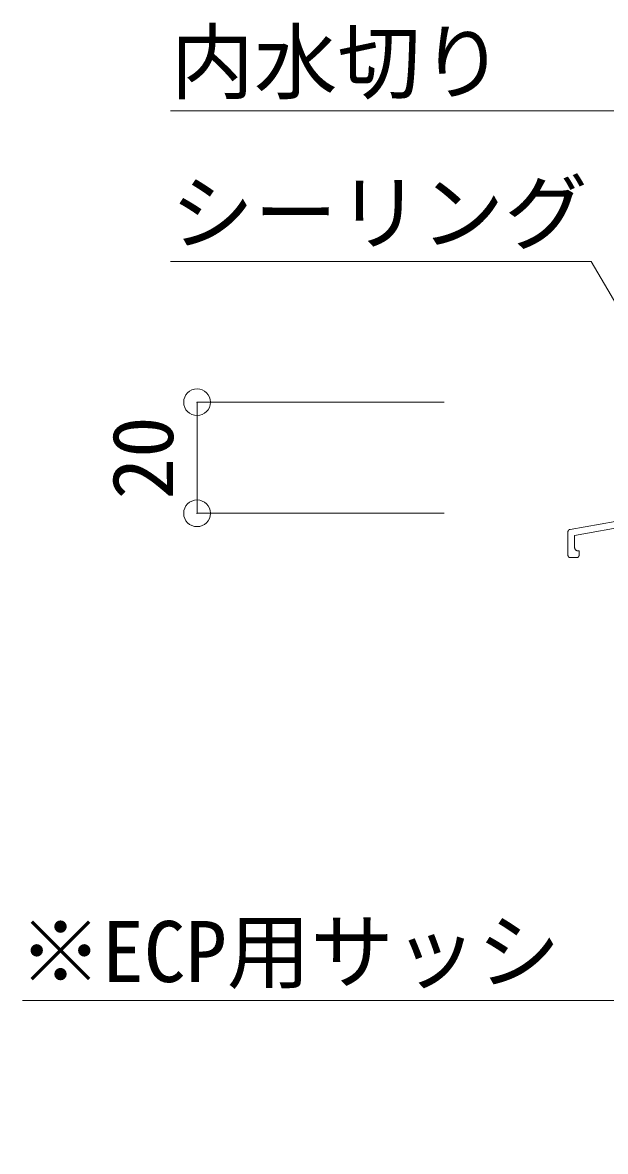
# Model space of a CAD drawing. Units: millimetres at full size, sheet at 1:6; details may follow other scales. Extents: x -1209 to 1209, y -852 to 852.
# Drawn here: x -530.6 to -425.7, y -393.7 to -190.5 of the extents above; entities that cross this region are included whole.
import ezdxf
from ezdxf.enums import TextEntityAlignment as Align

# ---------------------------------------------------------------- set-up
doc = ezdxf.new("R2010")
doc.units = ezdxf.units.MM
doc.header["$LTSCALE"] = 6
doc.header["$PDMODE"] = 32
doc.header["$PDSIZE"] = 4.8
doc.layers.add('0-2_SUNPO', color=7, linetype='Continuous', lineweight=5)
doc.layers.add('0-8_SASH', color=134, linetype='Continuous', lineweight=5)
doc.styles.add('ＭＳ ゴシック', font='')
doc.styles.get('ＭＳ ゴシック').set_extended_font_data('MS Gothic')

msp = doc.modelspace()

# ---------------------------------------------------------------- linework, layer by layer
at = {"layer": '0-2_SUNPO'}
for p, q in [((-417.264, -206.401), (-503.954, -206.401)), ((-428.298, -233.518), (-503.954, -233.518)), ((-412.342, -260.717), (-428.298, -233.518)), ((-454.743, -258.855), (-499.196, -258.855)), ((-499.196, -278.855), (-499.196, -258.855)), ((-454.743, -278.855), (-499.196, -278.855))]:
    msp.add_line(p, q, dxfattribs=at)
msp.add_lwpolyline([(-405.536, -393.743), (-421.492, -366.545), (-530.589, -366.545)], dxfattribs=at)
for p in [(-499.196, -258.855), (-499.196, -278.855)]:
    msp.add_point(p, dxfattribs=at)
at = {"layer": '0-8_SASH'}
for p, q in [((-432.044, -281.756), (-415.469, -278.83)), ((-431.257, -282.835), (-416.055, -280.151)), ((-432.457, -282.249), (-432.457, -286.324)), ((-431.257, -282.835), (-431.257, -284.827)), ((-430.458, -285.626), (-430.458, -286.324)), ((-431.956, -286.825), (-430.958, -286.825))]:
    msp.add_line(p, q, dxfattribs=at)
for points in [[(-432.044, -281.756), (-432.083, -281.762), (-432.099, -281.764), (-432.119, -281.768), (-432.141, -281.772), (-432.165, -281.778), (-432.191, -281.786), (-432.217, -281.795), (-432.243, -281.807), (-432.27, -281.822), (-432.295, -281.839), (-432.32, -281.859), (-432.343, -281.881), (-432.364, -281.905), (-432.384, -281.931), (-432.401, -281.957), (-432.416, -281.985), (-432.429, -282.014), (-432.439, -282.042), (-432.446, -282.071), (-432.451, -282.099), (-432.455, -282.125), (-432.457, -282.15), (-432.457, -282.173), (-432.458, -282.193), (-432.457, -282.249)], [(-432.457, -286.324), (-432.457, -286.37), (-432.457, -286.39), (-432.457, -286.413), (-432.455, -286.439), (-432.453, -286.468), (-432.448, -286.498), (-432.441, -286.529), (-432.432, -286.561), (-432.42, -286.593), (-432.404, -286.624), (-432.385, -286.653), (-432.363, -286.681), (-432.339, -286.708), (-432.313, -286.732), (-432.285, -286.753), (-432.255, -286.772), (-432.224, -286.788), (-432.192, -286.8), (-432.161, -286.809), (-432.129, -286.816), (-432.099, -286.82), (-432.071, -286.823), (-432.045, -286.825), (-432.022, -286.825), (-432.002, -286.825), (-431.987, -286.825), (-431.976, -286.825), (-431.968, -286.825), (-431.962, -286.825), (-431.959, -286.825), (-431.956, -286.825)], [(-431.257, -284.827), (-431.257, -284.9), (-431.257, -284.931), (-431.256, -284.968), (-431.254, -285.01), (-431.25, -285.055), (-431.242, -285.103), (-431.232, -285.153), (-431.217, -285.204), (-431.198, -285.254), (-431.172, -285.303), (-431.142, -285.351), (-431.108, -285.395), (-431.069, -285.438), (-431.027, -285.476), (-430.982, -285.511), (-430.935, -285.541), (-430.886, -285.566), (-430.836, -285.586), (-430.785, -285.6), (-430.735, -285.611), (-430.687, -285.618), (-430.641, -285.622), (-430.6, -285.625), (-430.563, -285.625), (-430.532, -285.626), (-430.508, -285.626), (-430.489, -285.626), (-430.476, -285.626), (-430.468, -285.626), (-430.462, -285.626), (-430.46, -285.626)], [(-430.958, -286.825), (-430.912, -286.825), (-430.893, -286.825), (-430.87, -286.825), (-430.844, -286.823), (-430.815, -286.82), (-430.785, -286.816), (-430.754, -286.809), (-430.722, -286.8), (-430.691, -286.788), (-430.66, -286.772), (-430.63, -286.753), (-430.602, -286.732), (-430.576, -286.708), (-430.552, -286.681), (-430.53, -286.653), (-430.511, -286.624), (-430.496, -286.593), (-430.483, -286.561), (-430.474, -286.529), (-430.468, -286.498), (-430.463, -286.468), (-430.46, -286.439), (-430.459, -286.413), (-430.458, -286.39), (-430.458, -286.37), (-430.458, -286.355), (-430.458, -286.344), (-430.458, -286.335), (-430.458, -286.33), (-430.458, -286.327), (-430.458, -286.324)]]:
    msp.add_lwpolyline(points, dxfattribs=at)

# ---------------------------------------------------------------- texts
at = {"layer": '0-2_SUNPO', "style": 'ＭＳ ゴシック'}
for s, p in [('内水切り', (-503.954, -206.401)), ('シーリング', (-503.954, -233.518)), ('※ECP用サッシ', (-531.27, -366.545))]:
    msp.add_text(s, height=11, dxfattribs=at).set_placement(p, align=Align.BOTTOM_LEFT)
msp.add_text('20', height=11, rotation=90, dxfattribs=at).set_placement((-500.196, -276.355), align=Align.BOTTOM_LEFT)

doc.saveas('drawing.dxf')
